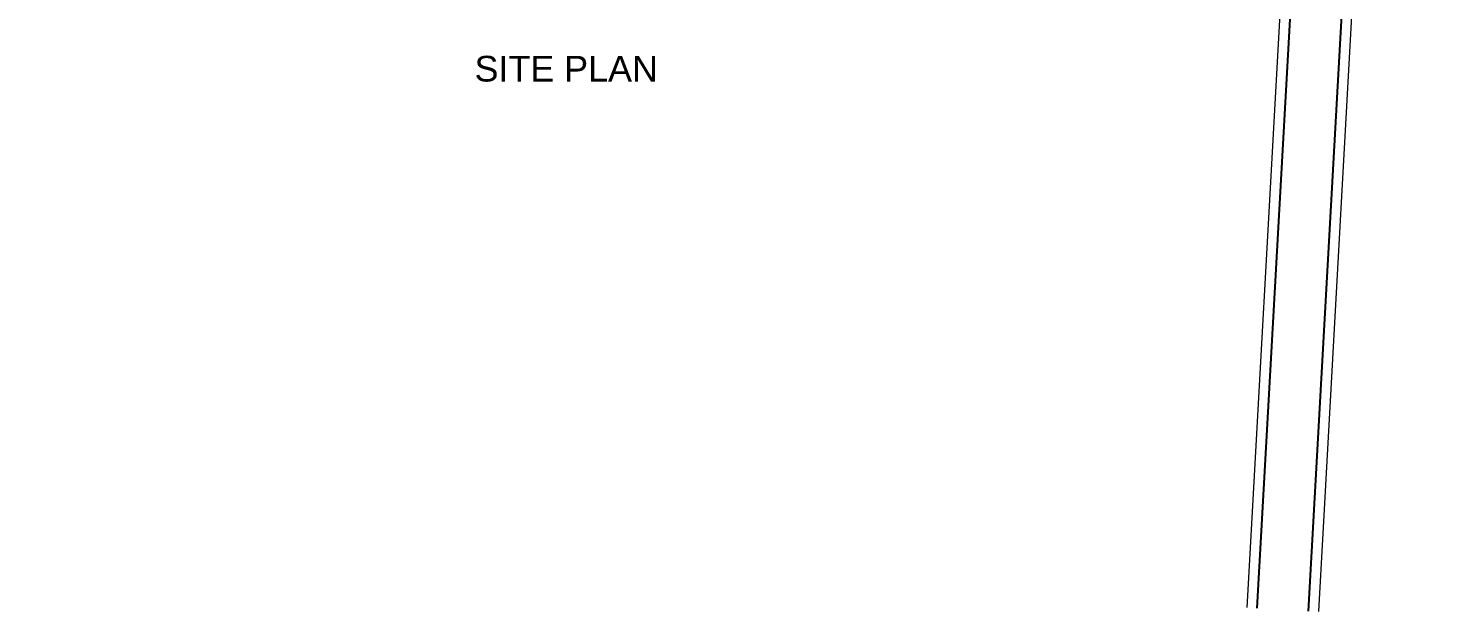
# Model space of a CAD drawing. Header units: metres. Extents: x 750 to 3116, y -341 to 1465.
# Drawn here: x 1571.6 to 1709.8, y 641.6 to 698.4 of the extents above; entities that cross this region are included whole.
import ezdxf

# ---------------------------------------------------------------- set-up
doc = ezdxf.new("R2010")
doc.units = ezdxf.units.M
doc.layers.add('Footpath', color=32, linetype='Continuous', lineweight=18)
doc.layers.add('Main Road', color=8, linetype='Continuous', lineweight=25)
doc.layers.add('Text', color=7, linetype='Continuous')
doc.styles.get("Standard").update_dxf_attribs({"font": 'arial.ttf'})

msp = doc.modelspace()

# ---------------------------------------------------------------- linework, layer by layer
at = {"layer": 'Footpath'}
for points in [[(1701.194, 707.083), (1700.723, 703.755), (1697.269, 641.597)], [(1693.558, 700.984), (1690.28, 641.986)]]:
    msp.add_lwpolyline(points, dxfattribs=at)
at = {"layer": 'Main Road'}
for points in [[(1547.786, 778.513, -0.4140093), (1550.114, 775.854), (1548.248, 747.594), (1549.097, 726.411), (1548.865, 718.173, 0.4044519), (1554.023, 712.529), (1577.549, 711.076), (1623.99, 710.185), (1693.189, 701.468, -0.3939172), (1694.499, 699.897), (1691.278, 641.93)], [(1777.626, 701.948), (1701.121, 707.088, 0.3927893), (1700.064, 706.23), (1699.727, 703.853), (1696.27, 641.653)]]:
    msp.add_lwpolyline(points, format="xyb", dxfattribs=at)

# ---------------------------------------------------------------- texts
at = {"layer": 'Text', "color": 30, "true_color": 0xf26722, "insert": (1608.046, 695.744), "char_height": 2.5, "attachment_point": 1}
msp.add_mtext_dynamic_manual_height_columns('\\pi7.02546;SITE PLAN', width=31.46395, gutter_width=0, heights=[8.606], dxfattribs=at)

doc.saveas('drawing.dxf')
